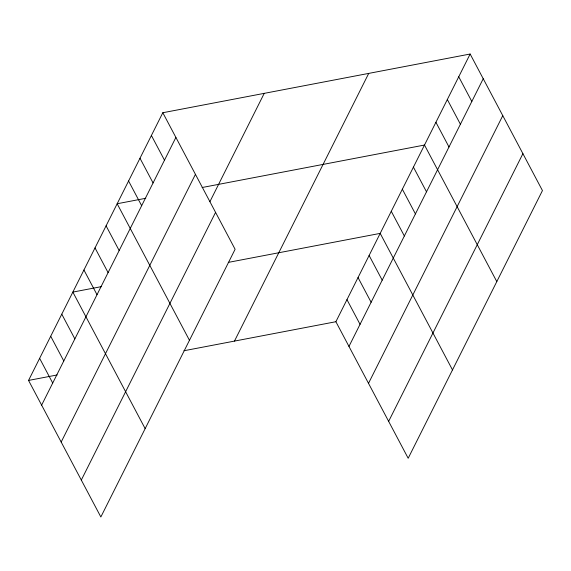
<?xml version="1.0" encoding="UTF-8"?>
<svg xmlns="http://www.w3.org/2000/svg" width="571" height="571" viewBox="0 0 571 571"><rect width="100%" height="100%" fill="white"/><g stroke="black" fill="none" stroke-linecap="round" stroke-linejoin="round"><path stroke-width="0.86" d="M162.814 112.73L235.109 249.277L100.853 516.976L28.55 380.429L162.814 112.73L470.147 54.024L542.45 190.571L408.186 458.27L335.891 321.723L470.147 54.024M41.633 405.132L175.897 137.433M61.176 442.04L195.439 174.341M209.885 201.727L264.237 93.351M81.31 480.068L215.567 212.369M234.467 341.094L368.73 73.395M348.967 346.426L483.23 78.727M368.509 383.334L502.773 115.635M388.644 421.362L522.908 153.663M145.769 198.28L117.162 203.747L189.465 340.295M202.113 187.516L424.503 145.041L496.799 281.589M101.46 286.621L72.86 292.088L145.155 428.635M228.264 262.403L380.193 233.382L452.496 369.929M28.55 380.429L57.157 374.961M183.962 350.744L335.891 321.723M458.741 76.778L471.817 101.481M447.329 99.532L460.404 124.235M435.916 122.287L448.992 146.99M413.425 167.125L426.508 191.827M402.348 189.208L415.431 213.918M391.271 211.299L404.354 236.001M369.116 255.465L382.199 280.168M358.038 277.549L371.121 302.259M346.961 299.639L360.044 324.342M151.401 135.484L164.484 160.187M139.988 158.238L153.071 182.941M128.575 180.993L141.658 205.696M106.085 225.83L119.168 250.533M95.007 247.914L108.09 272.624M83.937 270.004L97.013 294.707M61.782 314.171L74.858 338.874M50.705 336.255L63.781 360.965M39.627 358.345L52.71 383.048"/></g></svg>
